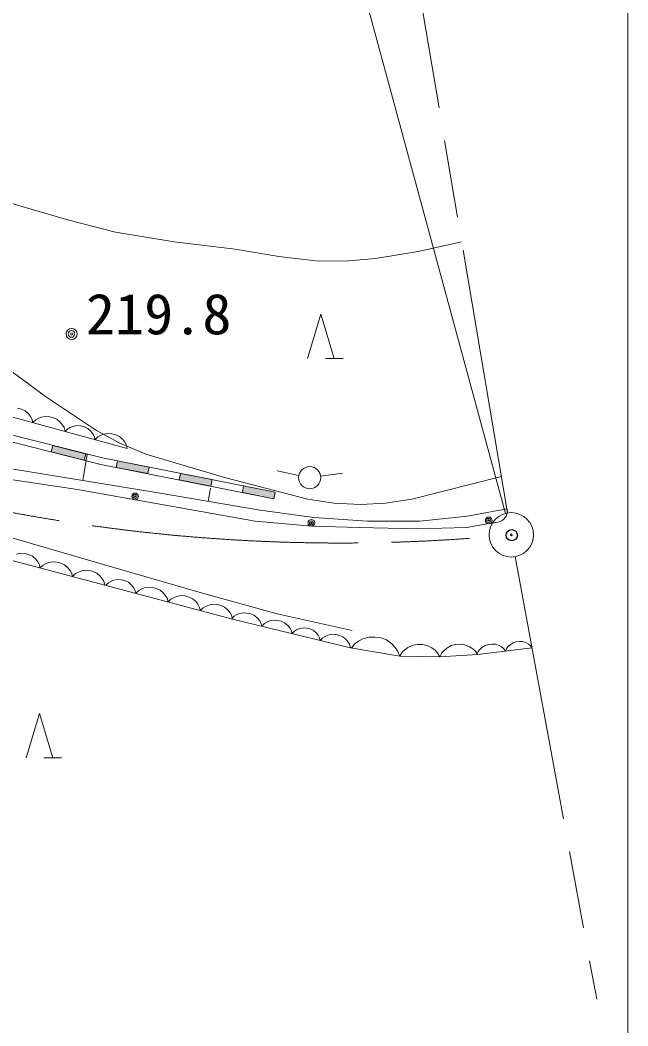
# Model space of a CAD drawing. Units: millimetres, scale not verified. Extents: x 40000 to 680000, y 20000 to 380000.
# Drawn here: x 551668 to 579000, y 242791 to 288076 of the extents above; entities that cross this region are included whole.
import ezdxf
from ezdxf.enums import TextEntityAlignment as Align

# ---------------------------------------------------------------- set-up
doc = ezdxf.new("R2010")
doc.units = ezdxf.units.MM
doc.header["$LTSCALE"] = 1000
doc.header["$PDMODE"] = 32
doc.header["$PDSIZE"] = 500
doc.linetypes.add('CHAIN', pattern=[18.5, 12, -1.5, 3.5, -1.5])
for name, color, linetype, lineweight in [('M-BGD', 7, 'Continuous', 13), ('M-BMK', 2, 'CHAIN', 13), ('M-BMK-SRVR', 3, 'Continuous', 13), ('M-STR-HTXT', 7, 'Continuous', 13), ('M-TTL-BAND', 7, 'Continuous', 13)]:
    doc.layers.add(name, color=color, linetype=linetype, lineweight=lineweight)
doc.layers.add('M-OTRS', color=6, linetype='Continuous')
doc.styles.add('ＭＳ ゴシック', font='')
doc.styles.get('ＭＳ ゴシック').set_extended_font_data('MS Gothic')

msp = doc.modelspace()

# ---------------------------------------------------------------- hatches: boundary and pattern name
at = {"layer": 'M-BGD'}
for points in [[(554553, 268262), (553060, 268638), (553133, 268929), (554627, 268553)], [(557408, 267655), (555990, 267937), (556048, 268231), (557466, 267949)], [(560244, 267091), (558826, 267373), (558884, 267667), (560302, 267385)], [(563080, 266527), (561662, 266809), (561720, 267103), (563138, 266821)]]:
    msp.add_hatch(color=256, dxfattribs=at).paths.add_polyline_path(points)

# ---------------------------------------------------------------- linework, layer by layer
for p, q in [((564594, 272838), (565194, 274838)), ((565194, 274838), (565794, 272838)), ((565394, 272838), (566194, 272838)), ((556486, 268795), (549404, 270727)), ((551722, 270561), (551549, 270608)), ((551888, 270484), (551722, 270561)), ((552038, 270350), (551888, 270484)), ((552130, 270232), (552038, 270350)), ((552193, 270121), (552130, 270232)), ((552241, 269953), (552193, 270121)), ((552367, 270074), (552241, 269953)), ((552478, 270137), (552367, 270074)), ((552617, 270192), (552478, 270137)), ((552814, 270232), (552617, 270192)), ((552996, 270213), (552814, 270232)), ((553170, 270166), (552996, 270213)), ((553335, 270090), (553170, 270166)), ((553485, 269955), (553335, 270090)), ((553577, 269837), (553485, 269955)), ((555304, 268073), (549323, 269579)), ((555370, 268366), (549404, 269868)), ((553641, 269727), (553577, 269837)), ((553688, 269558), (553641, 269727)), ((553806, 269671), (553688, 269558)), ((553909, 269730), (553806, 269671)), ((554039, 269782), (553909, 269730)), ((554223, 269818), (554039, 269782)), ((554393, 269801), (554223, 269818)), ((554555, 269757), (554393, 269801)), ((554709, 269686), (554555, 269757)), ((554849, 269561), (554709, 269686)), ((554935, 269450), (554849, 269561)), ((554994, 269347), (554935, 269450)), ((555612, 269469), (555415, 269429)), ((555794, 269450), (555612, 269469)), ((555967, 269403), (555794, 269450)), ((555039, 269190), (554994, 269347)), ((555165, 269311), (555039, 269190)), ((555275, 269374), (555165, 269311)), ((555415, 269429), (555275, 269374)), ((556133, 269327), (555967, 269403)), ((556283, 269192), (556133, 269327)), ((556375, 269074), (556283, 269192)), ((556438, 268963), (556375, 269074)), ((556486, 268795), (556438, 268963)), ((554491, 267346), (554685, 268538)), ((563138, 266821), (555370, 268366)), ((557790, 266810), (551191, 267883)), ((563080, 266527), (555304, 268073)), ((564203, 267577), (563223, 267777)), ((565188, 267545), (566179, 267679)), ((554242, 266943), (551045, 267416)), ((562232, 265522), (554242, 266943)), ((562458, 266005), (557790, 266810)), ((560124, 266407), (560225, 266995)), ((562458, 266005), (564872, 265683)), ((571793, 265737), (573558, 266067)), ((573562, 265849), (573521, 265740)), ((573581, 265974), (573562, 265849)), ((573567, 266052), (573581, 265974)), ((564777, 265285), (562232, 265522)), ((564872, 265683), (567286, 265522)), ((567286, 265522), (569647, 265522)), ((569647, 265522), (571793, 265737)), ((572768, 265404), (571761, 265226)), ((573063, 265456), (572768, 265404)), ((573221, 265484), (573063, 265456)), ((573352, 265547), (573221, 265484)), ((573440, 265624), (573352, 265547)), ((573521, 265740), (573440, 265624)), ((555474, 262640), (546870, 264919)), ((550402, 265021), (555678, 263490)), ((566908, 265226), (564777, 265285)), ((569512, 265167), (566908, 265226)), ((571761, 265226), (569512, 265167)), ((551695, 264075), (551498, 264034)), ((551877, 264058), (551695, 264075)), ((552051, 264012), (551877, 264058)), ((552218, 263937), (552051, 264012)), ((552368, 263804), (552218, 263937)), ((552461, 263686), (552368, 263804)), ((552525, 263576), (552461, 263686)), ((552574, 263408), (552525, 263576)), ((552809, 263594), (552699, 263530)), ((552948, 263650), (552809, 263594)), ((553146, 263691), (552948, 263650)), ((553327, 263674), (553146, 263691)), ((553501, 263628), (553327, 263674)), ((553668, 263553), (553501, 263628)), ((552699, 263530), (552574, 263408)), ((553818, 263420), (553668, 263553)), ((553911, 263302), (553818, 263420)), ((553975, 263192), (553911, 263302)), ((554024, 263024), (553975, 263192)), ((554149, 263146), (554024, 263024)), ((554259, 263210), (554149, 263146)), ((554398, 263266), (554259, 263210)), ((554596, 263307), (554398, 263266)), ((554777, 263290), (554596, 263307)), ((554951, 263244), (554777, 263290)), ((555118, 263169), (554951, 263244)), ((555268, 263036), (555118, 263169)), ((555678, 263490), (559759, 262300)), ((555361, 262918), (555268, 263036)), ((555425, 262808), (555361, 262918)), ((555474, 262640), (555425, 262808)), ((555637, 262741), (555520, 262628)), ((555740, 262801), (555637, 262741)), ((555870, 262853), (555740, 262801)), ((556054, 262891), (555870, 262853)), ((556224, 262875), (556054, 262891)), ((556386, 262832), (556224, 262875)), ((556541, 262762), (556386, 262832)), ((556682, 262637), (556541, 262762)), ((561222, 261110), (555474, 262640)), ((556768, 262527), (556682, 262637)), ((556828, 262424), (556768, 262527)), ((556873, 262268), (556828, 262424)), ((556999, 262389), (556873, 262268)), ((557109, 262453), (556999, 262389)), ((557248, 262509), (557109, 262453)), ((557445, 262550), (557248, 262509)), ((557627, 262533), (557445, 262550)), ((557801, 262486), (557627, 262533)), ((557967, 262411), (557801, 262486)), ((558118, 262278), (557967, 262411)), ((558210, 262160), (558118, 262278)), ((559759, 262300), (563228, 261348)), ((558274, 262050), (558210, 262160)), ((558323, 261882), (558274, 262050)), ((558448, 262003), (558323, 261882)), ((558558, 262067), (558448, 262003)), ((558697, 262123), (558558, 262067)), ((558894, 262164), (558697, 262123)), ((559076, 262147), (558894, 262164)), ((559250, 262100), (559076, 262147)), ((559416, 262025), (559250, 262100)), ((559567, 261892), (559416, 262025)), ((559660, 261774), (559567, 261892)), ((559724, 261664), (559660, 261774)), ((560344, 261778), (560147, 261737)), ((560526, 261761), (560344, 261778)), ((560700, 261714), (560526, 261761)), ((559772, 261496), (559724, 261664)), ((559898, 261617), (559772, 261496)), ((560008, 261681), (559898, 261617)), ((560147, 261737), (560008, 261681)), ((560866, 261639), (560700, 261714)), ((561017, 261506), (560866, 261639)), ((561109, 261388), (561017, 261506)), ((561173, 261278), (561109, 261388)), ((561399, 261297), (561298, 261235)), ((561528, 261352), (561399, 261297)), ((561711, 261394), (561528, 261352)), ((561881, 261381), (561711, 261394)), ((562044, 261342), (561881, 261381)), ((562201, 261275), (562044, 261342)), ((563228, 261348), (566595, 260600)), ((561222, 261110), (561173, 261278)), ((561298, 261235), (561183, 261119)), ((566527, 259817), (561222, 261110)), ((562344, 261153), (562201, 261275)), ((562433, 261045), (562344, 261153)), ((562495, 260944), (562433, 261045)), ((562543, 260788), (562495, 260944)), ((562658, 260904), (562543, 260788)), ((562760, 260966), (562658, 260904)), ((562888, 261021), (562760, 260966)), ((563071, 261063), (562888, 261021)), ((563241, 261050), (563071, 261063)), ((563405, 261010), (563241, 261050)), ((563561, 260943), (563405, 261010)), ((563705, 260822), (563561, 260943)), ((563793, 260714), (563705, 260822)), ((563855, 260612), (563793, 260714)), ((563904, 260456), (563855, 260612)), ((564010, 260564), (563904, 260456)), ((564104, 260622), (564010, 260564)), ((564224, 260673), (564104, 260622)), ((564394, 260712), (564224, 260673)), ((564552, 260700), (564394, 260712)), ((564703, 260663), (564552, 260700)), ((564849, 260601), (564703, 260663)), ((564982, 260488), (564849, 260601)), ((565064, 260388), (564982, 260488)), ((565695, 260424), (565512, 260382)), ((565865, 260411), (565695, 260424)), ((566028, 260371), (565865, 260411)), ((565122, 260293), (565064, 260388)), ((565167, 260149), (565122, 260293)), ((565281, 260265), (565167, 260149)), ((565383, 260327), (565281, 260265)), ((565512, 260382), (565383, 260327)), ((566184, 260304), (566028, 260371)), ((566328, 260183), (566184, 260304)), ((566417, 260075), (566328, 260183)), ((566478, 259973), (566417, 260075)), ((566527, 259817), (566478, 259973)), ((566735, 260005), (566568, 259810)), ((566887, 260113), (566735, 260005)), ((567083, 260214), (566887, 260113)), ((567365, 260300), (567083, 260214)), ((567633, 260300), (567365, 260300)), ((567893, 260256), (567633, 260300)), ((568146, 260168), (567893, 260256)), ((568384, 259994), (568146, 260168)), ((568536, 259834), (568384, 259994)), ((569542, 259968), (569326, 259936)), ((569758, 259964), (569542, 259968)), ((569974, 259924), (569758, 259964)), ((571260, 259963), (571058, 259917)), ((571463, 259976), (571260, 259963)), ((571669, 259954), (571463, 259976)), ((571879, 259864), (571669, 259954)), ((572730, 259964), (572579, 259919)), ((572885, 259982), (572730, 259964)), ((573043, 259975), (572885, 259982)), ((573207, 259917), (573043, 259975)), ((573706, 259955), (573620, 259872)), ((573841, 260044), (573706, 259955)), ((573981, 260085), (573841, 260044)), ((574124, 260103), (573981, 260085)), ((574269, 260096), (574124, 260103)), ((574421, 260042), (574269, 260096)), ((574525, 259982), (574421, 260042)), ((574605, 259919), (574525, 259982)), ((568738, 259443), (566527, 259817)), ((568644, 259682), (568536, 259834)), ((568738, 259443), (568644, 259682)), ((568852, 259621), (568740, 259443)), ((568962, 259727), (568852, 259621)), ((569108, 259832), (568962, 259727)), ((569326, 259936), (569108, 259832)), ((570188, 259812), (569974, 259924)), ((570329, 259701), (570188, 259812)), ((570435, 259591), (570329, 259701)), ((570540, 259409), (570435, 259591)), ((572240, 259511), (570540, 259409)), ((570635, 259585), (570544, 259409)), ((570731, 259693), (570635, 259585)), ((570861, 259803), (570731, 259693)), ((571058, 259917), (570861, 259803)), ((572021, 259771), (571879, 259864)), ((572128, 259675), (572021, 259771)), ((572240, 259511), (572128, 259675)), ((572271, 259646), (572209, 259508)), ((574691, 259809), (572240, 259511)), ((572339, 259733), (572271, 259646)), ((572433, 259823), (572339, 259733)), ((572579, 259919), (572433, 259823)), ((573320, 259852), (573207, 259917)), ((573407, 259784), (573320, 259852)), ((573500, 259664), (573407, 259784)), ((573557, 259792), (573500, 259664)), ((573620, 259872), (573557, 259792)), ((574691, 259809), (574605, 259919)), ((570540, 259409), (568738, 259443)), ((551932, 254863), (552532, 256863)), ((552532, 256863), (553132, 254863)), ((552732, 254863), (553532, 254863))]:
    msp.add_line(p, q, dxfattribs=at)
for points in [[(571525, 278098), (569572, 277663), (567646, 277338), (566448, 277231), (565093, 277229), (563308, 277432), (561331, 277764), (558602, 278098), (555957, 278533), (553852, 279062), (551553, 279751), (548636, 280705), (545485, 281851), (544204, 282416), (543146, 282991), (541730, 283900), (540112, 285076), (532667, 290988)], [(550544, 272791), (552808, 271133), (555099, 269602), (556154, 269035), (557317, 268539), (560925, 267473), (564600, 266501), (565779, 266324), (566979, 266259), (568101, 266319), (569288, 266499), (573311, 267529)]]:
    msp.add_lwpolyline(points, dxfattribs=at)
for points in [[(554553, 268262), (553060, 268638), (553133, 268929), (554627, 268553)], [(557408, 267655), (555990, 267937), (556048, 268231), (557466, 267949)], [(560244, 267091), (558826, 267373), (558884, 267667), (560302, 267385)], [(563080, 266527), (561662, 266809), (561720, 267103), (563138, 266821)]]:
    msp.add_lwpolyline(points, close=True, dxfattribs=at)
for centre, radius in [((553981, 273945), 250), ((553981, 273945), 150), ((553981, 273945), 50), ((564693, 267478), 500), ((556840, 266633), 150), ((556840, 266633), 90), ((556840, 266633), 30), ((564765, 265437), 150), ((564765, 265437), 90), ((564765, 265437), 30), ((572742, 265551), 150), ((572742, 265551), 90), ((572742, 265551), 30)]:
    msp.add_circle(centre, radius, dxfattribs=at)
at = {"layer": 'M-BMK'}
for p, q in [((573589, 265887), (568228, 297610)), ((573936, 263918), (577598, 243996))]:
    msp.add_line(p, q, dxfattribs=at)
msp.add_arc((566067, 344531), 80000, 235.48666, 274.79855, dxfattribs=at)
at = {"layer": 'M-BMK-SRVR'}
for radius in [1000, 40]:
    msp.add_circle((573755, 264901), radius, dxfattribs=at)
at = {"layer": 'M-OTRS'}
msp.add_point((573779, 264884), dxfattribs=at)
at = {"layer": 'M-STR-HTXT'}
msp.add_line((573494, 265866), (564268, 299916), dxfattribs=at)
at = {"layer": 'M-TTL-BAND'}
msp.add_line((579000, 20000), (579000, 370000), dxfattribs=at)

# ---------------------------------------------------------------- texts
at = {"layer": 'M-BGD', "style": 'ＭＳ ゴシック', "width": 1.05}
msp.add_text('219.8', height=1833, dxfattribs=at).set_placement((554625, 273379), align=Align.BOTTOM_LEFT)

doc.saveas('drawing.dxf')
